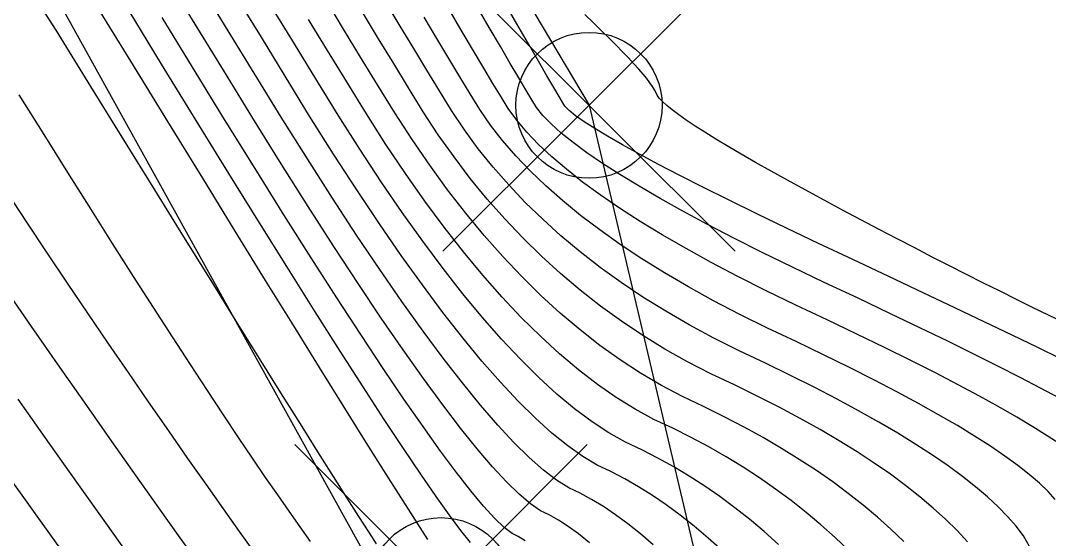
# Model space of a CAD drawing. Extents: x 83 to 1412852, y -76 to 4931706.
# Drawn here: x 1412638.54 to 1412644.17, y 4931556.54 to 4931559.38 of the extents above; entities that cross this region are included whole.
import ezdxf

# ---------------------------------------------------------------- set-up
doc = ezdxf.new("R2010")
doc.units = 0
doc.header["$MEASUREMENT"] = 0
doc.header["$PDMODE"] = 35
doc.header["$PDSIZE"] = 0.8
doc.layers.get('0').update_dxf_attribs({"color": 1, "linetype": 'CONTINUOUS'})
doc.layers.add('Ground topo-Rev01', color=1, linetype='CONTINUOUS')

msp = doc.modelspace()

# ---------------------------------------------------------------- linework, layer by layer
for points in [[(1412628.11, 4931577.5), (1412633.05, 4931574.19), (1412634.96, 4931570.18), (1412641.65, 4931558.92), (1412643.23, 4931552.22), (1412645.18, 4931545.9), (1412648.78, 4931537.03), (1412651.34, 4931534.66), (1412654.11, 4931534.38), (1412662.28, 4931539.83)], [(1412637.51, 4931561.72), (1412642.32, 4931553.03), (1412642.88, 4931549.84), (1412643.18, 4931547.95), (1412643.64, 4931546.41)], [(1412640.4871, 4931556.516), (1412640.4439, 4931556.5824), (1412640.3901, 4931556.6662), (1412640.3258, 4931556.7673), (1412640.251, 4931556.8857), (1412640.1656, 4931557.0215), (1412640.0697, 4931557.1745), (1412639.9632, 4931557.3449), (1412639.8462, 4931557.5326), (1412639.7186, 4931557.7377), (1412639.5805, 4931557.96), (1412639.4319, 4931558.1997), (1412639.2727, 4931558.4567), (1412639.1029, 4931558.7311), (1412638.9226, 4931559.0227), (1412638.7318, 4931559.3317), (1412638.5417, 4931559.6319)], [(1412641.652, 4931556.5228), (1412641.5927, 4931556.5704), (1412641.5363, 4931556.6117), (1412641.4827, 4931556.6467), (1412641.4319, 4931556.6754), (1412641.384, 4931556.6979), (1412641.329, 4931556.7355), (1412641.2668, 4931556.7882), (1412641.1975, 4931556.856), (1412641.1211, 4931556.939), (1412641.0375, 4931557.037), (1412640.9468, 4931557.1502), (1412640.849, 4931557.2785), (1412640.7441, 4931557.4219), (1412640.632, 4931557.5804), (1412640.5128, 4931557.7541), (1412640.3865, 4931557.9428), (1412640.253, 4931558.1467), (1412640.1124, 4931558.3657), (1412639.9647, 4931558.5998), (1412639.8098, 4931558.849), (1412639.6479, 4931559.1133), (1412639.4938, 4931559.365), (1412639.3476, 4931559.604)], [(1412642.0022, 4931556.5108), (1412641.9316, 4931556.5711), (1412641.8625, 4931556.6262), (1412641.7949, 4931556.676), (1412641.7288, 4931556.7206), (1412641.6642, 4931556.76), (1412641.6011, 4931556.7941), (1412641.5395, 4931556.823), (1412641.4724, 4931556.8652), (1412641.4, 4931556.9208), (1412641.3221, 4931556.9896), (1412641.2389, 4931557.0718), (1412641.1502, 4931557.1673), (1412641.0561, 4931557.2762), (1412640.9565, 4931557.3983), (1412640.8516, 4931557.5338), (1412640.7412, 4931557.6825), (1412640.6254, 4931557.8447), (1412640.5042, 4931558.0201), (1412640.3775, 4931558.2088), (1412640.2455, 4931558.4109), (1412640.108, 4931558.6263), (1412639.9651, 4931558.855), (1412639.8168, 4931559.097), (1412639.6749, 4931559.3289), (1412639.5394, 4931559.5507)], [(1412642.3784, 4931556.4792), (1412642.3018, 4931556.548), (1412642.2254, 4931556.6127), (1412642.1491, 4931556.6732), (1412642.073, 4931556.7295), (1412641.997, 4931556.7816), (1412641.9213, 4931556.8296), (1412641.8456, 4931556.8733), (1412641.7702, 4931556.9128), (1412641.6949, 4931556.9481), (1412641.6159, 4931556.995), (1412641.5332, 4931557.0534), (1412641.4468, 4931557.1233), (1412641.3566, 4931557.2047), (1412641.2628, 4931557.2976), (1412641.1653, 4931557.4021), (1412641.064, 4931557.5181), (1412640.959, 4931557.6456), (1412640.8504, 4931557.7847), (1412640.738, 4931557.9352), (1412640.6219, 4931558.0973), (1412640.5021, 4931558.271), (1412640.3786, 4931558.4561), (1412640.2514, 4931558.6528), (1412640.1204, 4931558.861), (1412639.9858, 4931559.0807), (1412639.856, 4931559.2928), (1412639.7312, 4931559.4973)], [(1412643.3736, 4931556.5288), (1412643.3034, 4931556.5964), (1412643.2294, 4931556.663), (1412643.1516, 4931556.7285), (1412643.0698, 4931556.7929), (1412642.9843, 4931556.8562), (1412642.8949, 4931556.9184), (1412642.8016, 4931556.9795), (1412642.7045, 4931557.0396), (1412642.6035, 4931557.0985), (1412642.4987, 4931557.1564), (1412642.3901, 4931557.2132), (1412642.2776, 4931557.2689), (1412642.1612, 4931557.3235), (1412642.0463, 4931557.3842), (1412641.9328, 4931557.4511), (1412641.8207, 4931557.5241), (1412641.71, 4931557.6032), (1412641.6007, 4931557.6885), (1412641.4929, 4931557.7799), (1412641.3865, 4931557.8775), (1412641.2815, 4931557.9812), (1412641.1779, 4931558.091), (1412641.0758, 4931558.207), (1412640.975, 4931558.3291), (1412640.8757, 4931558.4574), (1412640.7778, 4931558.5918), (1412640.6813, 4931558.7323), (1412640.5863, 4931558.8789), (1412640.4926, 4931559.0317), (1412640.3994, 4931559.1845), (1412640.3065, 4931559.3374), (1412640.214, 4931559.4902)], [(1412644.0627, 4931556.502), (1412644.0282, 4931556.5607), (1412643.9889, 4931556.6124), (1412643.943, 4931556.6651), (1412643.8906, 4931556.7188), (1412643.8317, 4931556.7735), (1412643.7663, 4931556.8292), (1412643.6943, 4931556.8858), (1412643.6158, 4931556.9434), (1412643.5308, 4931557.002), (1412643.4393, 4931557.0616), (1412643.3412, 4931557.1222), (1412643.2366, 4931557.1837), (1412643.1255, 4931557.2463), (1412643.0079, 4931557.3098), (1412642.8837, 4931557.3743), (1412642.753, 4931557.4398), (1412642.6158, 4931557.5062), (1412642.4721, 4931557.5737), (1412642.3332, 4931557.6437), (1412642.1991, 4931557.7162), (1412642.0699, 4931557.7913), (1412641.9455, 4931557.8689), (1412641.826, 4931557.9491), (1412641.7113, 4931558.0318), (1412641.6015, 4931558.1171), (1412641.4964, 4931558.2049), (1412641.3963, 4931558.2953), (1412641.3009, 4931558.3882), (1412641.2104, 4931558.4836), (1412641.1248, 4931558.5816), (1412641.044, 4931558.6822), (1412640.968, 4931558.7853), (1412640.8969, 4931558.8909), (1412640.8306, 4931558.9991), (1412640.7616, 4931559.1124), (1412640.6901, 4931559.2307), (1412640.6159, 4931559.3541), (1412640.5391, 4931559.4826)], [(1412644.2339, 4931557.5298), (1412644.1067, 4931557.5922), (1412643.9675, 4931557.6597), (1412643.8166, 4931557.7323), (1412643.6537, 4931557.8101), (1412643.4789, 4931557.893), (1412643.2923, 4931557.981), (1412643.0938, 4931558.0741), (1412642.907, 4931558.1626), (1412642.7319, 4931558.2465), (1412642.5684, 4931558.3257), (1412642.4167, 4931558.4003), (1412642.2766, 4931558.4703), (1412642.1482, 4931558.5356), (1412642.0314, 4931558.5963), (1412641.9264, 4931558.6524), (1412641.833, 4931558.7038), (1412641.7513, 4931558.7506), (1412641.6813, 4931558.7927), (1412641.6229, 4931558.8302), (1412641.5763, 4931558.8631), (1412641.5413, 4931558.8913), (1412641.518, 4931558.9149), (1412641.5064, 4931558.9339), (1412641.4861, 4931558.968), (1412641.4572, 4931559.0174), (1412641.4196, 4931559.082), (1412641.3734, 4931559.1618), (1412641.3185, 4931559.2568), (1412641.2549, 4931559.367), (1412641.1827, 4931559.4924)], [(1412640.7678, 4931556.5404), (1412640.6996, 4931556.6461), (1412640.6192, 4931556.7724), (1412640.5266, 4931556.9191), (1412640.4216, 4931557.0863), (1412640.3045, 4931557.2741), (1412640.175, 4931557.4823), (1412640.0333, 4931557.711), (1412639.8794, 4931557.9603), (1412639.7132, 4931558.23), (1412639.5347, 4931558.5202), (1412639.344, 4931558.831), (1412639.141, 4931559.1622), (1412638.9504, 4931559.4732)], [(1412641.0004, 4931556.5231), (1412640.9483, 4931556.5888), (1412640.8855, 4931556.6733), (1412640.8123, 4931556.7764), (1412640.7284, 4931556.8983), (1412640.634, 4931557.0389), (1412640.5291, 4931557.1982), (1412640.4136, 4931557.3762), (1412640.2876, 4931557.5729), (1412640.1511, 4931557.7883), (1412640.0039, 4931558.0224), (1412639.8463, 4931558.2752), (1412639.678, 4931558.5467), (1412639.4993, 4931558.837), (1412639.31, 4931559.1459), (1412639.1316, 4931559.4371)], [(1412642.6873, 4931556.5135), (1412642.6089, 4931556.5837), (1412642.5293, 4931556.6508), (1412642.4485, 4931556.7146), (1412642.3666, 4931556.7753), (1412642.2835, 4931556.8329), (1412642.1992, 4931556.8873), (1412642.1138, 4931556.9385), (1412642.0271, 4931556.9866), (1412641.9393, 4931557.0315), (1412641.8503, 4931557.0732), (1412641.7594, 4931557.1247), (1412641.6664, 4931557.1859), (1412641.5714, 4931557.2569), (1412641.4744, 4931557.3375), (1412641.3755, 4931557.4279), (1412641.2745, 4931557.5281), (1412641.1715, 4931557.6379), (1412641.0665, 4931557.7575), (1412640.9595, 4931557.8868), (1412640.8506, 4931558.0258), (1412640.7396, 4931558.1746), (1412640.6266, 4931558.3331), (1412640.5117, 4931558.5013), (1412640.3947, 4931558.6793), (1412640.2757, 4931558.8669), (1412640.1547, 4931559.0644), (1412640.0372, 4931559.2567), (1412639.923, 4931559.444)], [(1412644.2291, 4931557.0619), (1412644.1592, 4931557.1086), (1412644.0801, 4931557.1584), (1412643.9918, 4931557.2112), (1412643.8943, 4931557.267), (1412643.7876, 4931557.326), (1412643.6716, 4931557.3879), (1412643.5465, 4931557.453), (1412643.4122, 4931557.5211), (1412643.2687, 4931557.5922), (1412643.116, 4931557.6664), (1412642.9541, 4931557.7436), (1412642.783, 4931557.8239), (1412642.6201, 4931557.9032), (1412642.4655, 4931557.9814), (1412642.3192, 4931558.0585), (1412642.1811, 4931558.1346), (1412642.0513, 4931558.2097), (1412641.9297, 4931558.2837), (1412641.8164, 4931558.3567), (1412641.7114, 4931558.4286), (1412641.6146, 4931558.4995), (1412641.5261, 4931558.5694), (1412641.4459, 4931558.6382), (1412641.3739, 4931558.7059), (1412641.3101, 4931558.7726), (1412641.2546, 4931558.8383), (1412641.2074, 4931558.9029), (1412641.1685, 4931558.9665), (1412641.1239, 4931559.0402), (1412641.0736, 4931559.1241), (1412641.0177, 4931559.2181), (1412640.9562, 4931559.3222), (1412640.889, 4931559.4365)], [(1412644.2223, 4931557.3158), (1412644.1218, 4931557.3698), (1412644.0107, 4931557.4279), (1412643.8892, 4931557.49), (1412643.757, 4931557.5563), (1412643.6144, 4931557.6267), (1412643.4612, 4931557.7011), (1412643.2975, 4931557.7797), (1412643.1232, 4931557.8623), (1412642.9384, 4931557.949), (1412642.7636, 4931558.0329), (1412642.5987, 4931558.1139), (1412642.4438, 4931558.1921), (1412642.2989, 4931558.2675), (1412642.1639, 4931558.34), (1412642.0389, 4931558.4097), (1412641.9239, 4931558.4765), (1412641.8189, 4931558.5405), (1412641.7238, 4931558.6017), (1412641.6387, 4931558.66), (1412641.5636, 4931558.7154), (1412641.4984, 4931558.7681), (1412641.4432, 4931558.8179), (1412641.398, 4931558.8648), (1412641.3627, 4931558.9089), (1412641.3374, 4931558.9502), (1412641.305, 4931559.0041), (1412641.2654, 4931559.0707), (1412641.2187, 4931559.15), (1412641.1648, 4931559.242), (1412641.1038, 4931559.3466), (1412641.0356, 4931559.464)], [(1412641.3012, 4931556.5334), (1412641.2628, 4931556.5567), (1412641.2286, 4931556.5728), (1412641.1855, 4931556.6058), (1412641.1336, 4931556.6556), (1412641.0729, 4931556.7224), (1412641.0033, 4931556.8061), (1412640.9249, 4931556.9067), (1412640.8376, 4931557.0243), (1412640.7415, 4931557.1587), (1412640.6366, 4931557.31), (1412640.5228, 4931557.4783), (1412640.4002, 4931557.6635), (1412640.2688, 4931557.8655), (1412640.1285, 4931558.0845), (1412639.9793, 4931558.3204), (1412639.8214, 4931558.5732), (1412639.6546, 4931558.843), (1412639.4789, 4931559.1296), (1412639.3127, 4931559.4011)], [(1412643.072, 4931556.4801), (1412642.997, 4931556.5516), (1412642.9194, 4931556.621), (1412642.8394, 4931556.6883), (1412642.7568, 4931556.7535), (1412642.6717, 4931556.8165), (1412642.5841, 4931556.8774), (1412642.494, 4931556.9362), (1412642.4014, 4931556.9929), (1412642.3062, 4931557.0474), (1412642.2086, 4931557.0999), (1412642.1084, 4931557.1502), (1412642.0058, 4931557.1983), (1412641.9028, 4931557.2545), (1412641.7996, 4931557.3185), (1412641.696, 4931557.3905), (1412641.5922, 4931557.4704), (1412641.4881, 4931557.5582), (1412641.3837, 4931557.654), (1412641.279, 4931557.7577), (1412641.174, 4931557.8693), (1412641.0687, 4931557.9889), (1412640.9632, 4931558.1164), (1412640.8573, 4931558.2519), (1412640.7512, 4931558.3952), (1412640.6447, 4931558.5465), (1412640.538, 4931558.7058), (1412640.431, 4931558.8729), (1412640.3237, 4931559.048), (1412640.2183, 4931559.2206), (1412640.1147, 4931559.3907)], [(1412643.7227, 4931556.5277), (1412643.6653, 4931556.5894), (1412643.6026, 4931556.6511), (1412643.5349, 4931556.7128), (1412643.4619, 4931556.7744), (1412643.3837, 4931556.836), (1412643.3003, 4931556.8975), (1412643.2118, 4931556.9589), (1412643.118, 4931557.0203), (1412643.0191, 4931557.0816), (1412642.915, 4931557.1429), (1412642.8057, 4931557.2042), (1412642.6912, 4931557.2653), (1412642.5716, 4931557.3265), (1412642.4467, 4931557.3876), (1412642.3167, 4931557.4486), (1412642.1897, 4931557.5139), (1412642.066, 4931557.5836), (1412641.9453, 4931557.6577), (1412641.8278, 4931557.7361), (1412641.7134, 4931557.8188), (1412641.6021, 4931557.9059), (1412641.494, 4931557.9973), (1412641.389, 4931558.0931), (1412641.2871, 4931558.1932), (1412641.1883, 4931558.2976), (1412641.0927, 4931558.4064), (1412641.0002, 4931558.5195), (1412640.9109, 4931558.637), (1412640.8247, 4931558.7588), (1412640.7416, 4931558.8849), (1412640.6616, 4931559.0154), (1412640.5805, 4931559.1485), (1412640.4983, 4931559.284), (1412640.415, 4931559.4222)], [(1412644.2028, 4931556.759), (1412644.1633, 4931556.8026), (1412644.116, 4931556.8482), (1412644.0608, 4931556.8959), (1412643.9977, 4931556.9455), (1412643.9268, 4931556.9972), (1412643.848, 4931557.0509), (1412643.7613, 4931557.1066), (1412643.6668, 4931557.1643), (1412643.5644, 4931557.2241), (1412643.4541, 4931557.2858), (1412643.336, 4931557.3496), (1412643.2101, 4931557.4154), (1412643.0762, 4931557.4832), (1412642.9345, 4931557.5531), (1412642.785, 4931557.6249), (1412642.6275, 4931557.6988), (1412642.4767, 4931557.7734), (1412642.3323, 4931557.8488), (1412642.1946, 4931557.9249), (1412642.0633, 4931558.0018), (1412641.9387, 4931558.0794), (1412641.8205, 4931558.1578), (1412641.709, 4931558.2369), (1412641.6039, 4931558.3168), (1412641.5054, 4931558.3974), (1412641.4135, 4931558.4788), (1412641.3281, 4931558.5609), (1412641.2493, 4931558.6438), (1412641.177, 4931558.7274), (1412641.1113, 4931558.8118), (1412641.0521, 4931558.8969), (1412640.9995, 4931558.9828), (1412640.9428, 4931559.0763), (1412640.8819, 4931559.1774), (1412640.8168, 4931559.2861), (1412640.7476, 4931559.4024)], [(1412644.2532, 4931557.7286), (1412644.1668, 4931557.7701), (1412644.0792, 4931557.8126), (1412643.9904, 4931557.856), (1412643.9005, 4931557.9005), (1412643.8094, 4931557.946), (1412643.7172, 4931557.9925), (1412643.6237, 4931558.04), (1412643.5291, 4931558.0885), (1412643.4333, 4931558.1381), (1412643.3364, 4931558.1886), (1412643.2382, 4931558.2401), (1412643.1389, 4931558.2927), (1412643.0385, 4931558.3462), (1412642.9368, 4931558.4008), (1412642.834, 4931558.4564), (1412642.7373, 4931558.5093), (1412642.6466, 4931558.5597), (1412642.5621, 4931558.6074), (1412642.4836, 4931558.6525), (1412642.4113, 4931558.6949), (1412642.345, 4931558.7348), (1412642.2849, 4931558.772), (1412642.2308, 4931558.8066), (1412642.1828, 4931558.8386), (1412642.141, 4931558.8679), (1412642.1052, 4931558.8947), (1412642.0755, 4931558.9188), (1412642.0519, 4931558.9402), (1412642.0344, 4931558.9591), (1412642.023, 4931558.9754), (1412642.0177, 4931558.989), (1412642.0094, 4931559.0049), (1412641.9981, 4931559.023), (1412641.9837, 4931559.0434), (1412641.9663, 4931559.0661), (1412641.946, 4931559.091), (1412641.9225, 4931559.1182), (1412641.8961, 4931559.1477), (1412641.8667, 4931559.1794), (1412641.8342, 4931559.2134), (1412641.7988, 4931559.2497), (1412641.7603, 4931559.2882), (1412641.7188, 4931559.329), (1412641.6742, 4931559.372), (1412641.6267, 4931559.4174)], [(1412640.1248, 4931556.5293), (1412640.0683, 4931556.6096), (1412640.0085, 4931556.6949), (1412639.9455, 4931556.7852), (1412639.8791, 4931556.8806), (1412639.8075, 4931556.9854), (1412639.7304, 4931557.0996), (1412639.6481, 4931557.2233), (1412639.5603, 4931557.3563), (1412639.4673, 4931557.4987), (1412639.3689, 4931557.6506), (1412639.2651, 4931557.8118), (1412639.156, 4931557.9825), (1412639.0415, 4931558.1626), (1412638.9217, 4931558.352), (1412638.7966, 4931558.5509), (1412638.6661, 4931558.7592), (1412638.5302, 4931558.9769)], [(1412639.8199, 4931556.4666), (1412639.7367, 4931556.5835), (1412639.648, 4931556.7089), (1412639.5538, 4931556.8426), (1412639.4542, 4931556.9848), (1412639.3491, 4931557.1353), (1412639.2385, 4931557.2944), (1412639.1278, 4931557.4548), (1412639.017, 4931557.6168), (1412638.906, 4931557.7803), (1412638.7949, 4931557.9453), (1412638.6836, 4931558.1117), (1412638.5721, 4931558.2797), (1412638.4605, 4931558.4491)], [(1412639.5208, 4931556.3974), (1412639.4119, 4931556.5493), (1412639.2954, 4931556.7129), (1412639.1712, 4931556.8884), (1412639.0393, 4931557.0756), (1412638.8998, 4931557.2747), (1412638.7527, 4931557.4855), (1412638.598, 4931557.7081), (1412638.4482, 4931557.9243)], [(1412639.1439, 4931556.4366), (1412639.0039, 4931556.6319), (1412638.854, 4931556.8423), (1412638.6944, 4931557.0679), (1412638.5248, 4931557.3087)], [(1412638.7861, 4931556.4484), (1412638.6192, 4931556.6809), (1412638.4407, 4931556.9314)]]:
    msp.add_lwpolyline(points)
at = {"layer": 'Ground topo-Rev01', "color": 7}
for p in [(1412641.65, 4931558.92, 70.03), (1412640.84, 4931556.26, 73.1)]:
    msp.add_point(p, dxfattribs=at)

doc.saveas('drawing.dxf')
